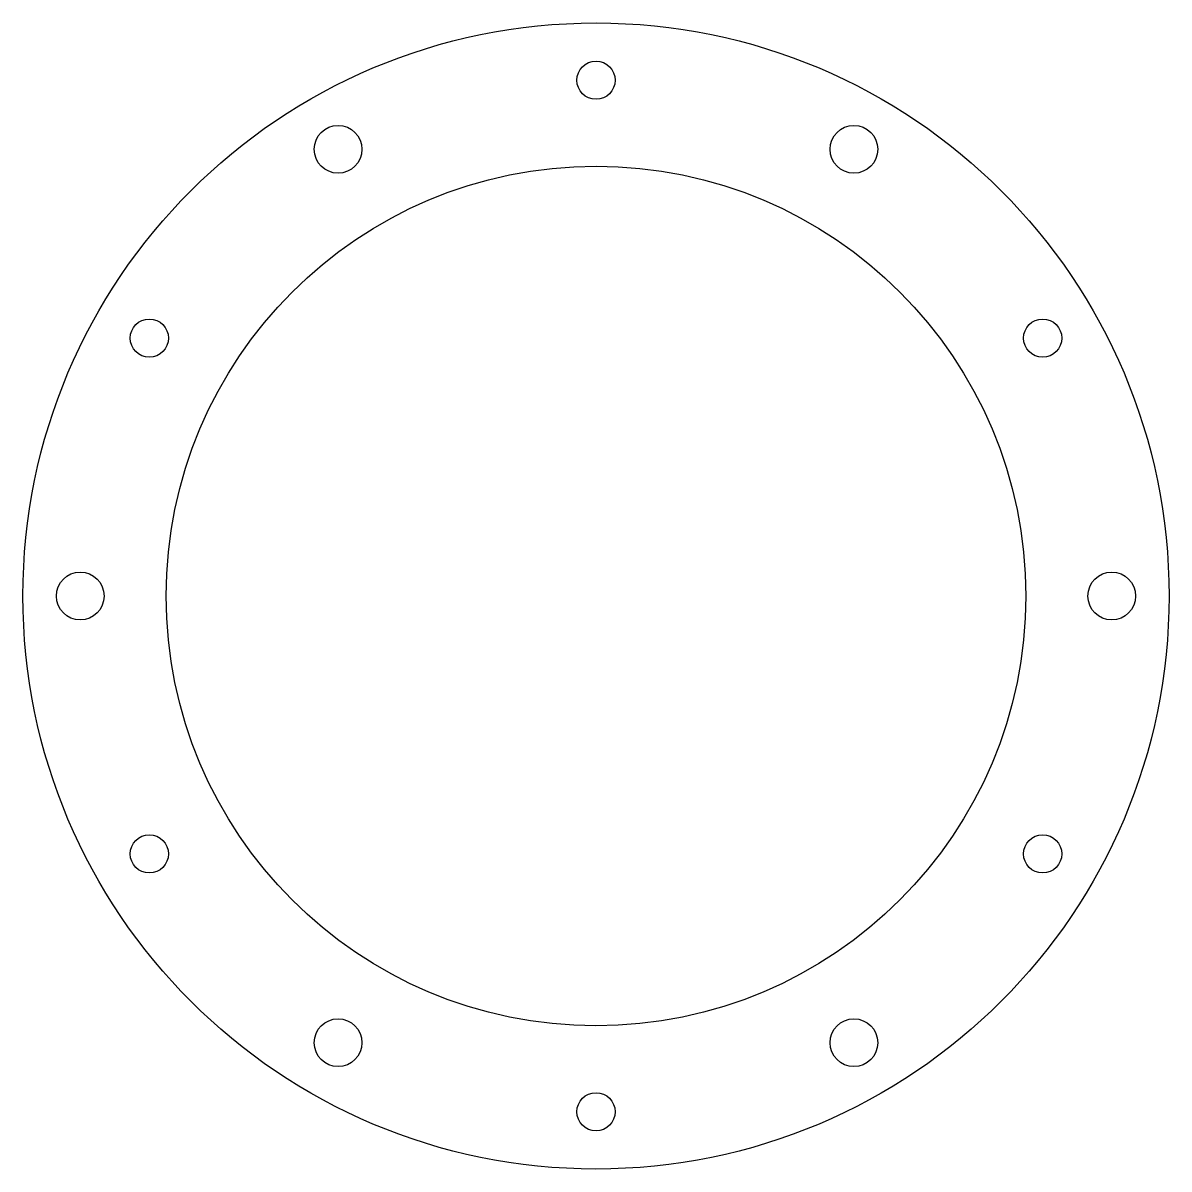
# Model space of a CAD drawing. Header units: millimetres. Extents: x -30 to 30, y -30 to 30.
import ezdxf

# ---------------------------------------------------------------- set-up
doc = ezdxf.new("R2010")
doc.units = ezdxf.units.MM

msp = doc.modelspace()

# ---------------------------------------------------------------- linework, layer by layer
at = {"color": 7, "linetype": 'Continuous', "lineweight": 25}
for centre, radius in [((0, 0), 30), ((0, 27), 1), ((-13.5, 23.383), 1.25), ((13.5, 23.383), 1.25), ((0, 0), 22.5), ((-23.383, 13.5), 1), ((23.383, 13.5), 1), ((-27, 0), 1.25), ((27, 0), 1.25), ((-23.383, -13.5), 1), ((23.383, -13.5), 1), ((-13.5, -23.383), 1.25), ((13.5, -23.383), 1.25), ((0, -27), 1)]:
    msp.add_circle(centre, radius, dxfattribs=at)

doc.saveas('drawing.dxf')
